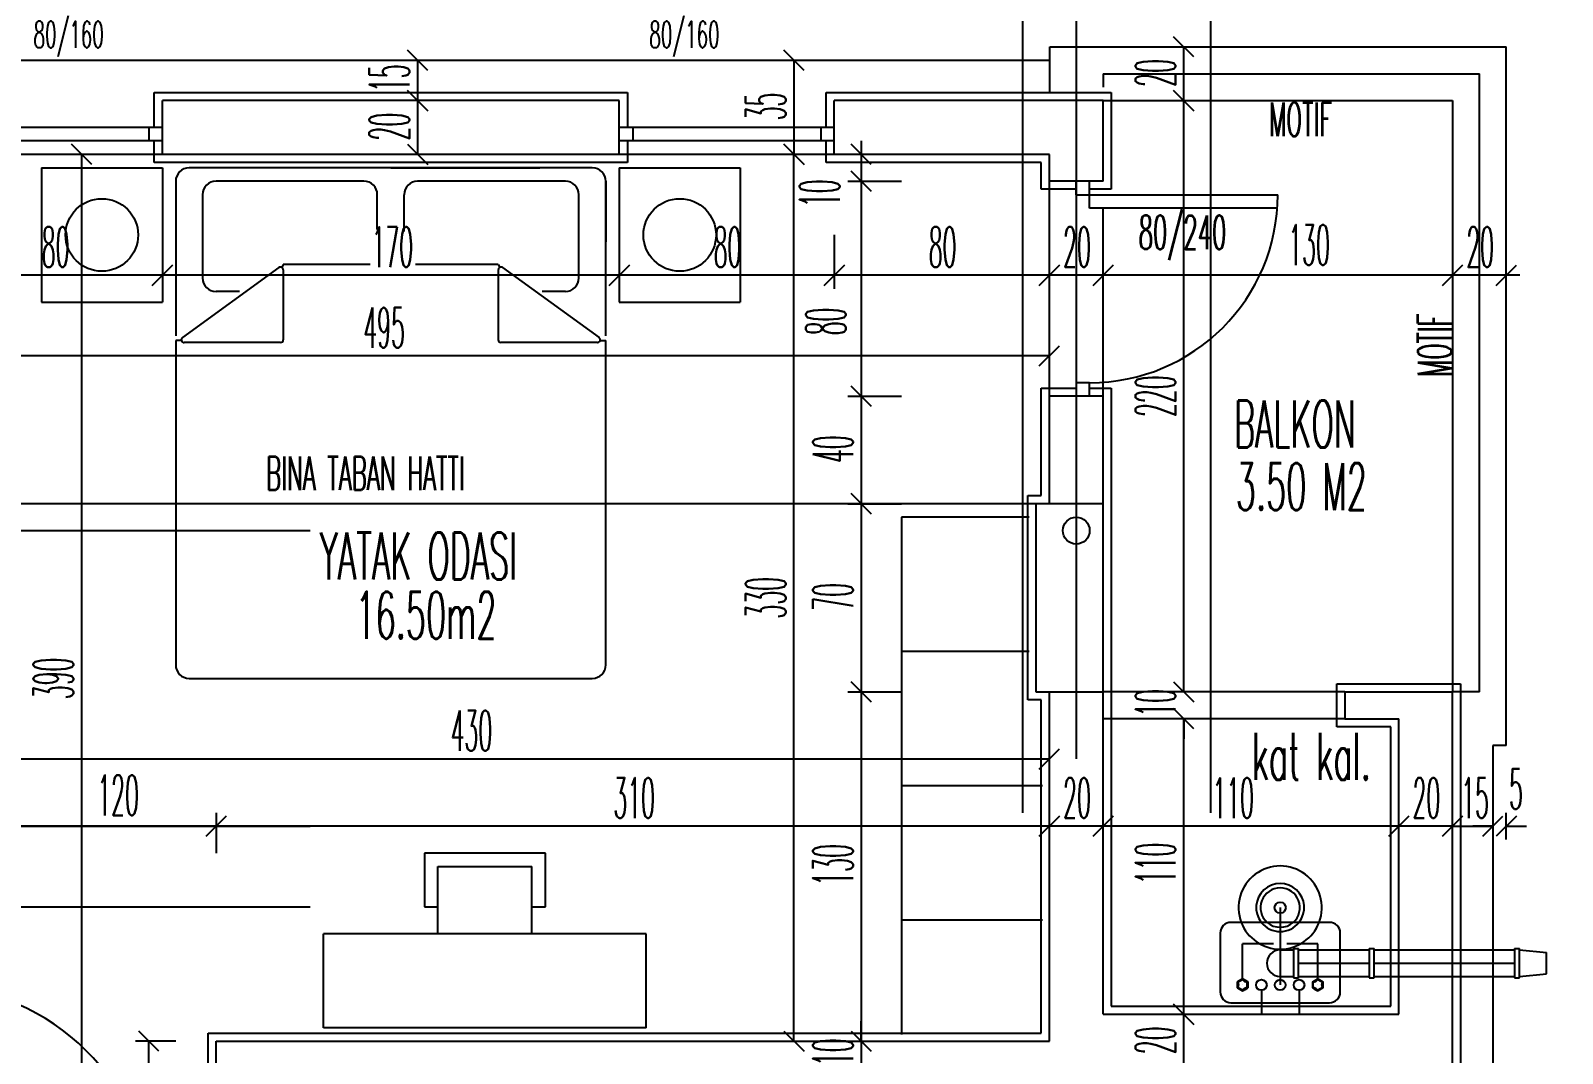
# Model space of a CAD drawing. Extents: x 78 to 306, y -397 to 18.
# Drawn here: x 275.9063 to 276.0203, y -396.4985 to -396.4224 of the extents above; entities that cross this region are included whole.
import ezdxf

# ---------------------------------------------------------------- set-up
doc = ezdxf.new("R2010")
doc.units = 0
doc.header["$LTSCALE"] = 0.5
doc.header["$MEASUREMENT"] = 0
doc.linetypes.add('DASHDOT2', pattern=[0.5, 0.25, -0.125, 0, -0.125])
doc.linetypes.add('DOT2', pattern=[0.125, 0, -0.125])
doc.layers.get('0').update_dxf_attribs({"linetype": 'CONTINUOUS'})
for name, color, linetype in [('AKS', 5, 'DASHDOT2'), ('ASHADE', 7, 'CONTINUOUS'), ('DUVAR', 6, 'CONTINUOUS'), ('IZDUSUM', 2, 'DOT2'), ('KAPI', 1, 'CONTINUOUS'), ('KOLON', 4, 'CONTINUOUS'), ('MERDIVEN', 3, 'CONTINUOUS'), ('OLCU', 31, 'CONTINUOUS'), ('SIVA', 7, 'CONTINUOUS'), ('TEFRIS', 11, 'CONTINUOUS')]:
    doc.layers.add(name, color=color, linetype=linetype)
doc.styles.add('ICMEKAN', font='romans.shx', dxfattribs={"width": 0.55, "height": 0.2})
doc.styles.add('OLCU', font='romans.shx', dxfattribs={"width": 0.6, "height": 0.125})
doc.styles.add('OLCUIC', font='ROMANS.SHX', dxfattribs={"width": 0.4, "height": 0.15})

msp = doc.modelspace()

# ---------------------------------------------------------------- linework, layer by layer
at = {"color": 0, "linetype": 'ByBlock'}
for p, q in [((275.935893941935, -396.4253098737721), (275.934393941935, -396.4238098737721)), ((275.963893941935, -396.4253098737721), (275.962393941935, -396.4238098737721)), ((275.992893941935, -396.4243098737721), (275.991393941935, -396.4228098737721)), ((275.934393941935, -396.4268098737721), (275.935893941935, -396.4283098737721)), ((275.935893941935, -396.4283098737721), (275.934393941935, -396.4268098737721)), ((275.991393941935, -396.4268098737721), (275.992893941935, -396.4283098737721)), ((275.992893941935, -396.4283098737721), (275.991393941935, -396.4268098737721)), ((275.910893941935, -396.4323098737721), (275.909393941935, -396.4308098737721)), ((275.934393941935, -396.4308098737721), (275.935893941935, -396.4323098737721)), ((275.963893941935, -396.4323098737721), (275.962393941935, -396.4308098737721)), ((275.962393941935, -396.4308098737721), (275.963893941935, -396.4323098737721)), ((275.968893941935, -396.4323098737721), (275.967393941935, -396.4308098737721)), ((275.968893941935, -396.4343098737721), (275.967393941935, -396.4328098737721)), ((275.967393941935, -396.4328098737721), (275.968893941935, -396.4343098737721)), ((275.915393941935, -396.4413098737721), (275.916893941935, -396.4398098737721)), ((275.916893941935, -396.4398098737721), (275.915393941935, -396.4413098737721)), ((275.949393941935, -396.4413098737721), (275.950893941935, -396.4398098737721)), ((275.950893941935, -396.4398098737721), (275.949393941935, -396.4413098737721)), ((275.965393941935, -396.4413098737721), (275.966893941935, -396.4398098737721)), ((275.966893941935, -396.4398098737721), (275.965393941935, -396.4413098737721)), ((275.981393941935, -396.4413098737721), (275.982893941935, -396.4398098737721)), ((275.982893941935, -396.4398098737721), (275.981393941935, -396.4413098737721)), ((275.985393941935, -396.4413098737721), (275.986893941935, -396.4398098737721)), ((275.986893941935, -396.4398098737721), (275.985393941935, -396.4413098737721)), ((276.011393941935, -396.4413098737721), (276.012893941935, -396.4398098737721)), ((276.012893941935, -396.4398098737721), (276.011393941935, -396.4413098737721)), ((276.015393941935, -396.4413098737721), (276.016893941935, -396.4398098737721)), ((275.981393941935, -396.4473098737721), (275.982893941935, -396.4458098737721)), ((275.968893941935, -396.4503098737721), (275.967393941935, -396.4488098737721)), ((275.967393941935, -396.4488098737721), (275.968893941935, -396.4503098737721)), ((275.968893941935, -396.4583098737721), (275.967393941935, -396.4568098737721)), ((275.967393941935, -396.4568098737721), (275.968893941935, -396.4583098737721)), ((275.968893941935, -396.4723098737721), (275.967393941935, -396.4708098737721)), ((275.967393941935, -396.4708098737721), (275.968893941935, -396.4723098737721)), ((275.991393941935, -396.4708098737721), (275.992893941935, -396.4723098737721)), ((275.991393941935, -396.4708098737721), (275.992893941935, -396.4723098737721)), ((275.992893941935, -396.4743098737721), (275.991393941935, -396.4728098737721)), ((275.992893941935, -396.4743098737721), (275.991393941935, -396.4728098737721)), ((275.981393941935, -396.4773098737721), (275.982893941935, -396.4758098737721)), ((275.919393941935, -396.4823098737721), (275.920893941935, -396.4808098737721)), ((275.920893941935, -396.4808098737721), (275.919393941935, -396.4823098737721)), ((275.981393941935, -396.4823098737721), (275.982893941935, -396.4808098737721)), ((275.982893941935, -396.4808098737721), (275.981393941935, -396.4823098737721)), ((275.985393941935, -396.4823098737721), (275.986893941935, -396.4808098737721)), ((275.986893941935, -396.4808098737721), (275.985393941935, -396.4823098737721)), ((276.008893941935, -396.4808098737721), (276.007393941935, -396.4823098737721)), ((276.007393941935, -396.4823098737721), (276.008893941935, -396.4808098737721)), ((276.012893941935, -396.4808098737721), (276.011393941935, -396.4823098737721)), ((276.011393941934, -396.4823098737721), (276.012893941934, -396.4808098737721)), ((276.014393941935, -396.4823098737721), (276.015893941935, -396.4808098737721)), ((276.014393941935, -396.4823098737721), (276.015893941935, -396.4808098737721)), ((276.016893941935, -396.4808098737721), (276.015393941935, -396.4823098737721)), ((275.991393941935, -396.4948098737721), (275.992893941935, -396.4963098737721)), ((275.992893941935, -396.4963098737721), (275.991393941935, -396.4948098737721)), ((275.915893941935, -396.4983098737721), (275.914393941935, -396.4968098737721)), ((275.962393941935, -396.4968098737721), (275.963893941935, -396.4983098737721)), ((275.967393941935, -396.4968098737721), (275.968893941935, -396.4983098737721)), ((275.967393941935, -396.4968098737721), (275.968893941935, -396.4983098737721))]:
    msp.add_line(p, q, dxfattribs=at)
at = {"layer": 'AKS'}
for p, q in [((275.9841439419353, -396.3515598737721), (275.9841439419353, -396.8395598737721)), ((275.9801439419353, -396.3555598737721), (275.9801439419353, -396.8355598737721)), ((275.9941439419353, -396.3555598737721), (275.9941439419353, -396.8355598737721)), ((275.8021439419353, -396.4595598737721), (276.0981439419346, -396.4595598737721)), ((275.8021439419353, -396.4815598737721), (276.0981439419346, -396.4815598737721)), ((275.8021439419353, -396.4875598737721), (276.0941439419353, -396.4875598737721))]:
    msp.add_line(p, q, dxfattribs=at)
at = {"layer": 'ASHADE'}
msp.add_circle((275.9841439419353, -396.4595598737721), 0.0009999999999999432, dxfattribs=at)
at = {"layer": 'DUVAR'}
for p, q in [((275.9501439419319, -396.4275598737758), (275.9161439419315, -396.4275598737758)), ((275.9161439419315, -396.4315598737743), (275.9161439419315, -396.4275598737758)), ((275.9501439419319, -396.4315598737743), (275.9501439419319, -396.4275598737758)), ((275.9861439419317, -396.4275598737747), (275.9661439419319, -396.4275598737758)), ((275.9661439419319, -396.4315598737743), (275.9661439419319, -396.4275598737758)), ((275.986143941935, -396.4335598737721), (275.986143941935, -396.4275598737721)), ((275.9501439419319, -396.4315598737737), (275.9161439419315, -396.4315598737755)), ((275.9821439419321, -396.4315598737732), (275.9661439419319, -396.4315598737728)), ((275.982143941933, -396.4335598737763), (275.9821439419326, -396.4315598737732)), ((275.9861439419329, -396.4335598737763), (275.982143941933, -396.4335598737763)), ((275.9821439419335, -396.4575598737721), (275.9821439419331, -396.4495598737758)), ((275.9861439419328, -396.4495598737761), (275.9821439419329, -396.4495598737761)), ((275.986143941934, -396.4575598737721), (275.9861439419338, -396.4495598737758)), ((275.9821439419353, -396.4975598737765), (275.9821439419341, -396.4715598737721)), ((275.9861439419349, -396.4955598737765), (275.9861439419343, -396.4715598737721)), ((276.0041439419344, -396.4715598737764), (276.012143941934, -396.4715598737767)), ((276.012143941934, -396.5095598737756), (276.012143941934, -396.4715598737767)), ((276.0041439419344, -396.4735598737761), (276.0081439419312, -396.4735598737767)), ((276.0081439419319, -396.4955598737768), (276.0081439419312, -396.4735598737767)), ((275.9861439419349, -396.4955598737765), (276.0081439419319, -396.4955598737768)), ((275.9201439419351, -396.5095598737761), (275.9201439419351, -396.4975598737761)), ((275.9201439419351, -396.4975598737761), (275.9821439419353, -396.4975598737765))]:
    msp.add_line(p, q, dxfattribs=at)
at = {"layer": 'DUVAR', "linetype": 'ByBlock'}
msp.add_line((276.0041439419344, -396.4715598737764), (276.0041439419344, -396.4735598737761), dxfattribs=at)
at = {"layer": 'IZDUSUM', "ltscale": 0.6}
for p, q in [((275.9811439419353, -396.4575598737758), (275.8841439419353, -396.4575598737758)), ((276.0041439419344, -396.4715598737764), (275.986143941934, -396.4715598737772)), ((276.0041439419344, -396.4735598737764), (275.986143941934, -396.4735598737773))]:
    msp.add_line(p, q, dxfattribs=at)
at = {"layer": 'KAPI', "ltscale": 1.4}
msp.add_line((275.879143941935, -396.4245598737721), (275.9821737502874, -396.4245598737721), dxfattribs=at)
at = {"layer": 'KAPI'}
for p, q in [((275.9861737502874, -396.4275598737721), (276.0121439419349, -396.4275598737721)), ((276.0121439419349, -396.4275598737721), (276.0121439419345, -396.471559873776)), ((275.9161439419344, -396.4295598737762), (275.9001439419341, -396.4295598737762)), ((275.9161439419344, -396.4305598737762), (275.9001439419341, -396.4305598737762)), ((275.9151439419343, -396.4295598737762), (275.9151439419343, -396.4305598737762)), ((275.9661439419345, -396.4295598737762), (275.9501439419345, -396.4295598737762)), ((275.9661439419345, -396.4305598737762), (275.9501439419345, -396.4305598737762)), ((275.9511439419346, -396.4295598737762), (275.9511439419346, -396.4305598737762)), ((275.9651439419345, -396.4295598737762), (275.9651439419345, -396.4305598737762)), ((275.9161439419344, -396.4315598737761), (275.9001439419341, -396.4315598737761)), ((275.9661439419345, -396.4315598737761), (275.9501439419345, -396.4315598737761)), ((275.982143941932, -396.4495598737761), (275.982143941932, -396.4335598737766)), ((275.9841439419324, -396.4345598737761), (275.9841439419324, -396.4335598737763)), ((275.9851439419324, -396.4355598737761), (275.9851439419324, -396.4335598737763)), ((275.9851439419324, -396.4345598737761), (275.9851439419324, -396.4335598737763)), ((275.9841439419324, -396.4345598737761), (275.9851439419324, -396.4345598737761)), ((275.9851439419324, -396.4345598737761), (275.9991439419324, -396.4345598737761)), ((275.9991439419324, -396.4355598737761), (275.9851439419324, -396.4355598737761)), ((275.986143941932, -396.4495598737761), (275.986143941932, -396.4355598737761)), ((275.9851439419324, -396.4485598737763), (275.9841439419324, -396.4485598737763)), ((275.9841439419324, -396.4485598737763), (275.9841439419324, -396.4495598737761)), ((275.9851439419324, -396.4495598737761), (275.9851439419324, -396.4485598737763)), ((276.0151439419338, -396.4755598737721), (276.0151439419338, -396.6055598737721))]:
    msp.add_line(p, q, dxfattribs=at)
for centre, radius, start, end in [((275.9851439419324, -396.4345598737761), 0.01400000000000034, 270, 0), ((275.8991439419352, -396.5095598737762), 0.01600000000064028, 8.142219984554008e-10, 90)]:
    msp.add_arc(centre, radius, start, end, dxfattribs=at)
at = {"layer": 'KOLON'}
for p, q in [((275.9861439419353, -396.4575598737721), (275.9811439419353, -396.4575598737721)), ((275.9811439419353, -396.4575598737721), (275.9811439419353, -396.4715598737721)), ((275.9861439419353, -396.4715598737721), (275.9861439419353, -396.4575598737721)), ((275.9811439419353, -396.4715598737721), (275.9861439419353, -396.4715598737721))]:
    msp.add_line(p, q, dxfattribs=at)
at = {"layer": 'MERDIVEN'}
for p, q in [((275.9821737502874, -396.4235598737721), (276.0161439419324, -396.4235598737721)), ((275.9821737502874, -396.4269598737749), (275.9821737502874, -396.4235598737721)), ((275.9861439419317, -396.4255598737721), (276.0141439419313, -396.4255598737721)), ((275.986143941935, -396.4255598737721), (275.986143941935, -396.4265598737721))]:
    msp.add_line(p, q, dxfattribs=at)
at = {"layer": 'MERDIVEN', "linetype": 'ByBlock'}
for p, q in [((276.0161439419313, -396.4755598737721), (276.0161439419324, -396.4235598737721)), ((276.014143941932, -396.4715598737767), (276.0141439419313, -396.4255598737721)), ((276.014143941935, -396.4715598737721), (276.012143941935, -396.4715598737721)), ((276.016143941935, -396.4755598737721), (276.015143941935, -396.4755598737721))]:
    msp.add_line(p, q, dxfattribs=at)
at = {"layer": 'OLCU', "ltscale": 1.4}
for p, q in [((275.992143941935, -396.4275598737721), (275.992143941935, -396.4235598737721)), ((275.935143941935, -396.4275598737721), (275.935143941935, -396.4245598737721)), ((275.963143941935, -396.4245598737721), (275.963143941935, -396.4315598737721)), ((275.935143941935, -396.4315598737721), (275.935143941935, -396.4275598737721)), ((275.992143941935, -396.4715598737721), (275.992143941935, -396.4275598737721)), ((275.968143941935, -396.4305598737721), (275.968143941935, -396.5005598737721)), ((275.910143941935, -396.5095598737721), (275.910143941935, -396.4315598737721)), ((275.963143941935, -396.4975598737721), (275.963143941935, -396.4315598737721)), ((275.968143941935, -396.4315598737721), (275.968143941935, -396.4335598737721)), ((275.967143941935, -396.4335598737721), (275.971143941935, -396.4335598737721)), ((275.968143941935, -396.4335598737721), (275.968143941935, -396.4495598737721)), ((275.916143941935, -396.4375598737721), (275.916143941935, -396.4415598737721)), ((275.950143941935, -396.4375598737721), (275.950143941935, -396.4415598737721)), ((275.966143941935, -396.4375598737721), (275.966143941935, -396.4415598737721)), ((276.017143941935, -396.4405598737721), (275.878143941935, -396.4405598737721)), ((275.916143941935, -396.4405598737721), (275.900143941935, -396.4405598737721)), ((275.950143941935, -396.4405598737721), (275.916143941935, -396.4405598737721)), ((275.966143941935, -396.4405598737721), (275.950143941935, -396.4405598737721)), ((275.982143941935, -396.4405598737721), (275.966143941935, -396.4405598737721)), ((275.986143941935, -396.4405598737721), (275.982143941935, -396.4405598737721)), ((276.012143941935, -396.4405598737721), (275.986143941935, -396.4405598737721)), ((276.016143941935, -396.4405598737721), (276.012143941935, -396.4405598737721)), ((275.982143941935, -396.4465598737721), (275.883143941935, -396.4465598737721)), ((275.967143941935, -396.4495598737721), (275.971143941935, -396.4495598737721)), ((275.968143941935, -396.4495598737721), (275.968143941935, -396.4575598737721)), ((275.967143941935, -396.4575598737721), (275.971143941935, -396.4575598737721)), ((275.968143941935, -396.4575598737721), (275.968143941935, -396.4715598737721)), ((275.992143941935, -396.4715598737721), (275.992143941935, -396.4700598737721)), ((275.967143941935, -396.4715598737721), (275.971143941935, -396.4715598737721)), ((275.968143941935, -396.4715598737721), (275.968143941935, -396.4975598737721)), ((275.992143941935, -396.4735598737721), (275.992143941935, -396.4750598737721)), ((275.992143941935, -396.4955598737721), (275.992143941935, -396.4735598737721)), ((275.896143941935, -396.4765598737721), (275.982143941935, -396.4765598737721)), ((275.920143941935, -396.4805598737721), (275.920143941935, -396.4835598737721)), ((276.016143941935, -396.4825598737721), (276.016143941935, -396.4805598737721)), ((275.920143941935, -396.4815598737721), (275.896143941935, -396.4815598737721)), ((275.982143941935, -396.4815598737721), (275.920143941935, -396.4815598737721)), ((275.986143941935, -396.4815598737721), (275.982143941935, -396.4815598737721)), ((276.008143941935, -396.4815598737721), (275.986143941935, -396.4815598737721)), ((276.012143941934, -396.4815598737721), (276.008143941935, -396.4815598737721)), ((276.012143941935, -396.4815598737721), (276.015143941935, -396.4815598737721)), ((276.015143941935, -396.4815598737721), (276.013643941935, -396.4815598737721)), ((276.016143941935, -396.4815598737721), (276.017643941935, -396.4815598737721)), ((275.992143941935, -396.4995598737721), (275.992143941935, -396.4955598737721)), ((275.968143941935, -396.4975598737721), (275.968143941935, -396.4960598737721)), ((275.917143941935, -396.4975598737721), (275.914143941935, -396.4975598737721)), ((275.915143941935, -396.5095598737721), (275.915143941935, -396.4975598737721))]:
    msp.add_line(p, q, dxfattribs=at)
at = {"layer": 'SIVA', "ltscale": 1.4}
for p, q in [((275.9155439419314, -396.4295598737762), (275.9155439419314, -396.4269598737758)), ((275.9155439419314, -396.4269598737758), (275.9507439419319, -396.4269598737758)), ((275.9507439419319, -396.4269598737758), (275.9507439419319, -396.4295598737762)), ((275.9655439419319, -396.4295598737762), (275.9655439419319, -396.4269598737758)), ((275.9655439419319, -396.4269598737758), (275.986743941935, -396.4269598737747)), ((275.986743941935, -396.4269598737747), (275.986743941935, -396.4341598737763)), ((275.9155439419314, -396.4321598737755), (275.9155439419314, -396.4305598737762)), ((275.9507439419319, -396.4305598737762), (275.9507439419319, -396.4321598737737)), ((275.9655439419319, -396.4321598737743), (275.9655439419319, -396.4305598737762)), ((275.9507439419319, -396.4321598737737), (275.9155439419314, -396.4321598737755)), ((275.9815439419327, -396.4321598737732), (275.9655439419319, -396.4321598737743)), ((275.9815439419331, -396.4341598737763), (275.9815439419327, -396.4321598737732)), ((275.9841439419324, -396.4341598737763), (275.9815439419331, -396.4341598737763)), ((275.986743941935, -396.4341598737763), (275.9851439419324, -396.4341598737763)), ((275.9815439419334, -396.4569598737721), (275.9815439419331, -396.4489598737761)), ((275.9815439419331, -396.4489598737761), (275.9841439419324, -396.4489598737761)), ((275.9851439419324, -396.4489598737761), (275.9867439419338, -396.4489598737761)), ((275.9867439419338, -396.4489598737761), (275.986743941934, -396.4575598737721)), ((275.9805439419353, -396.4721598737721), (275.9805439419353, -396.4569598737721)), ((275.9805439419353, -396.4569598737721), (275.9815439419334, -396.4569598737721)), ((275.986743941934, -396.4575598737721), (275.9867439419353, -396.471559873772)), ((275.9867439419353, -396.471559873772), (275.9867439419349, -396.4949598737766)), ((276.0035439419344, -396.474159873776), (276.0035439419344, -396.4709598737763)), ((276.0035439419344, -396.4709598737763), (276.0127439419339, -396.4709598737767)), ((276.0127439419339, -396.4709598737767), (276.012743941934, -396.5101598737756)), ((275.9815439419341, -396.4721598737721), (275.9805439419353, -396.4721598737721)), ((275.9815439419353, -396.4969598737765), (275.9815439419341, -396.4721598737721)), ((276.0075439419313, -396.4741598737766), (276.0035439419344, -396.474159873776)), ((276.0075439419319, -396.4949598737768), (276.0075439419313, -396.4741598737766)), ((275.9867439419349, -396.4949598737766), (276.0075439419319, -396.4949598737768)), ((275.9195439419352, -396.5089598737761), (275.9195439419352, -396.4969598737761)), ((275.9195439419352, -396.4969598737761), (275.9815439419353, -396.4969598737765))]:
    msp.add_line(p, q, dxfattribs=at)
at = {"layer": 'TEFRIS'}
for p, q in [((275.9071439419224, -396.4325598737755), (275.916143941922, -396.4325598737755)), ((275.9071439419224, -396.4325598737755), (275.9071439419224, -396.4425598737755)), ((275.916143941922, -396.4325598737755), (275.916143941922, -396.4425598737755)), ((275.948139076827, -396.4325598737755), (275.9181390768275, -396.4325598737755)), ((275.9331390768271, -396.4325598737755), (275.9442221551768, -396.4325598737755)), ((275.9501439419218, -396.4325598737755), (275.959143941922, -396.4325598737755)), ((275.9501439419218, -396.4325598737755), (275.9501439419218, -396.4425598737755)), ((275.959143941922, -396.4325598737755), (275.959143941922, -396.4425598737755)), ((275.9171390768274, -396.4335598737755), (275.9171390768274, -396.4450598737754)), ((275.931139076827, -396.4335598737755), (275.9201390768272, -396.4335598737755)), ((275.9461390768272, -396.4335598737755), (275.9351390768272, -396.4335598737755)), ((275.9491390768271, -396.4335598737755), (275.9491390768271, -396.4380598737756)), ((275.9491390768271, -396.4450598737754), (275.9491390768271, -396.4335598737755)), ((275.9191390768275, -396.4345598737756), (275.9191390768275, -396.4407598737755)), ((275.932139076827, -396.4371450391284), (275.932139076827, -396.4345598737756)), ((275.9341390768271, -396.4373115513151), (275.9341390768271, -396.4345598737756)), ((275.9471390768269, -396.4407598737755), (275.9471390768269, -396.4345598737756)), ((275.9251390768272, -396.4397598737755), (275.9250299649377, -396.4399737507483)), ((275.931601118131, -396.4397598737755), (275.9251390768272, -396.4397598737755)), ((275.9411390768272, -396.4397598737755), (275.9349753381732, -396.4397598737755)), ((275.9411390768272, -396.4397598737755), (275.9412481887168, -396.4399737507483)), ((275.924821683313, -396.4399899840733), (275.9176382797083, -396.4451979516869)), ((275.9251390768272, -396.4401519061622), (275.9251390768272, -396.4453598737754)), ((275.9411390768272, -396.4401519061622), (275.9411390768272, -396.4453598737754)), ((275.9414564703414, -396.4399899840733), (275.9486398739462, -396.4451979516869)), ((275.9218804561378, -396.4417598737756), (275.9201390768272, -396.4417598737756)), ((275.9461390768272, -396.4417598737756), (275.9443976975166, -396.4417598737756)), ((275.9071439419224, -396.4425598737755), (275.916143941922, -396.4425598737755)), ((275.9501439419218, -396.4425598737755), (275.959143941922, -396.4425598737755)), ((275.9171390768274, -396.4454215810777), (275.9171390768274, -396.4695598737756)), ((275.9175654307226, -396.4454215810777), (275.9171390768274, -396.4454215810777)), ((275.9487127229319, -396.4454215810777), (275.9491390768271, -396.4454215810777)), ((275.9491390768271, -396.4695598737756), (275.9491390768271, -396.4454215810777)), ((275.9249390768273, -396.4455598737756), (275.9177556732226, -396.4455598737756)), ((275.9485224804318, -396.4455598737756), (275.9413390768271, -396.4455598737756)), ((275.9806439419353, -396.4585598737771), (275.9711439419378, -396.4585598737771)), ((275.9711439419378, -396.4585598737771), (275.971143941937, -396.4970598737773)), ((275.9806439419353, -396.4685598737772), (275.9711439419373, -396.4685598737772)), ((275.9181390768275, -396.4705598737756), (275.948139076827, -396.4705598737756)), ((275.9816439419353, -396.4785598737772), (275.9711439419373, -396.4785598737772)), ((275.9446439419373, -396.4835598737751), (275.9356439419373, -396.4835598737751)), ((275.9356439419373, -396.4835598737751), (275.9356439419373, -396.4875598737751)), ((275.9446439419373, -396.4875598737751), (275.9446439419373, -396.4835598737751)), ((275.9366439419373, -396.4845598737751), (275.9436439419372, -396.4845598737751)), ((275.9366439419373, -396.4895598737752), (275.9366439419373, -396.4845598737751)), ((275.9436439419372, -396.4895598737752), (275.9436439419372, -396.4845598737751)), ((275.9356439419373, -396.4875598737751), (275.9366439419373, -396.4875598737751)), ((275.9436439419372, -396.4875598737751), (275.9446439419373, -396.4875598737751)), ((275.9816439419353, -396.4885598737771), (275.9711439419373, -396.4885598737771)), ((275.9521439419369, -396.4895598737755), (275.9281439419377, -396.4895598737752)), ((275.9281439419377, -396.496559873775), (275.9281439419377, -396.4895598737752)), ((275.9521439419378, -396.4965598737757), (275.9521439419369, -396.4895598737755)), ((275.9521439419378, -396.4965598737757), (275.9281439419377, -396.496559873775))]:
    msp.add_line(p, q, dxfattribs=at)
at = {"layer": 'TEFRIS', "ltscale": 1.4}
for p, q in [((275.9993221294024, -396.4876194981592), (275.9993221294024, -396.4933762088142)), ((276.0029881764016, -396.4887168229055), (275.9956560824033, -396.4887168229055)), ((275.994856136407, -396.4895168229056), (275.994856136407, -396.4938966738229)), ((276.0037881764016, -396.4938966738229), (276.0037881764016, -396.4895168229056)), ((275.9965221159015, -396.4929327960127), (275.9965221159015, -396.4903152636628)), ((275.9988221294024, -396.4903152636628), (275.9965221159015, -396.4903152636628)), ((275.9993221294024, -396.4907655662721), (276.0003173090484, -396.4907655662721)), ((276.0021221429033, -396.4903152636628), (275.9998221294024, -396.4903152636628)), ((276.0003173090484, -396.4906655662722), (276.0003173090485, -396.4928492838616)), ((276.0003173090484, -396.4906655662722), (276.0006904846216, -396.4906655662721)), ((276.0006904846216, -396.4928492838616), (276.0006904846216, -396.4906655662721)), ((276.0006904846216, -396.4907655662721), (276.0059420235127, -396.4907655662721)), ((276.0021221429033, -396.4929327960127), (276.0021221429033, -396.4903152636628)), ((276.0059420235127, -396.4906655662722), (276.0059420235127, -396.4928492838616)), ((276.0059420235127, -396.4906655662722), (276.0063151990858, -396.4906655662721)), ((276.0063151990858, -396.4928492838616), (276.0063151990858, -396.4906655662721)), ((276.0063151990858, -396.4907655662721), (276.0167624202844, -396.4907655662721)), ((276.0167624202844, -396.4906655662721), (276.0167624202844, -396.4928492838616)), ((276.0167624202844, -396.4906655662721), (276.0171355958576, -396.4906655662721)), ((276.0171355958576, -396.4928492838616), (276.0171355958576, -396.4906655662721)), ((276.0171355958576, -396.4907655662721), (276.0191355958576, -396.4909655662721)), ((276.0191355958576, -396.4925492838615), (276.0191355958576, -396.4909655662721)), ((276.0006904846216, -396.4917574250669), (276.0059420235127, -396.4917574250669)), ((276.0063151990858, -396.4917574250669), (276.0167624202844, -396.4917574250669)), ((275.9965221024005, -396.4929328038075), (275.9961381024005, -396.4931545063108)), ((275.9961381024005, -396.4931545063108), (275.9961381024005, -396.4935979113176)), ((275.9965221294024, -396.4929328038075), (275.9961381294024, -396.4931545063108)), ((275.9961381294024, -396.4931545063108), (275.9961381294024, -396.4935979113176)), ((275.9965221024005, -396.4929771443082, 0.0006720000000000197), (275.9961765024005, -396.4931766765612, 0.000672000000000014)), ((275.9961765024005, -396.4931766765612, 0.0006720000000000026), (275.9962149024005, -396.4933762088142, 0.0006720000000000026)), ((275.9965221294024, -396.4929771443082, 0.0006720000000000197), (275.9961765294024, -396.4931766765612, 0.000672000000000014)), ((275.9961765294024, -396.4931766765612, 0.0006720000000000026), (275.9962149294024, -396.4933762088142, 0.0006720000000000026)), ((275.9969061024005, -396.4931545063108), (275.9965221024005, -396.4929328038075)), ((275.9966757024005, -396.4931101658102, 0.0006720000000000026), (275.9965221024005, -396.4929771443082, 0.0006720000000000026)), ((275.9969061294024, -396.4931545063108), (275.9965221294024, -396.4929328038075)), ((275.9966757294024, -396.4931101658102, 0.0006720000000000026), (275.9965221294024, -396.4929771443082, 0.0006720000000000026)), ((275.9968677024006, -396.4931766765612, 0.0006720000000000026), (275.9966757024005, -396.4931101658102, 0.0006720000000000026)), ((275.9968677294024, -396.4931766765612, 0.0006720000000000026), (275.9966757294024, -396.4931101658102, 0.0006720000000000026)), ((275.9969061024005, -396.4935979113176), (275.9969061024005, -396.4931545063108)), ((275.9969061294024, -396.4935979113176), (275.9969061294024, -396.4931545063108)), ((275.9993221195453, -396.4927492838615), (276.0003173090485, -396.4927492838615)), ((276.0003173090485, -396.4928492838616), (276.0006904846216, -396.4928492838616)), ((276.0006904846216, -396.4927492838615), (276.0059420235127, -396.4927492838615)), ((276.0017381294024, -396.4931545063108), (276.0021221294024, -396.4929328038075)), ((276.0017381294024, -396.4935979113176), (276.0017381294024, -396.4931545063108)), ((276.0017381564043, -396.4931545063108), (276.0021221564043, -396.4929328038075)), ((276.0017381564043, -396.4935979113176), (276.0017381564043, -396.4931545063108)), ((276.0017765294024, -396.4931766765612, 0.0006720000000000026), (276.0019685294025, -396.4931101658102, 0.0006720000000000026)), ((276.0017765564043, -396.4931766765612, 0.0006720000000000026), (276.0019685564043, -396.4931101658102, 0.0006720000000000026)), ((276.0019685294025, -396.4931101658102, 0.0006720000000000026), (276.0021221294024, -396.4929771443082, 0.0006720000000000026)), ((276.0019685564043, -396.4931101658102, 0.0006720000000000026), (276.0021221564043, -396.4929771443082, 0.0006720000000000026)), ((276.0021221294024, -396.4929328038075), (276.0025061294024, -396.4931545063108)), ((276.0021221294024, -396.4929771443082, 0.0006720000000000197), (276.0024677294024, -396.4931766765612, 0.000672000000000014)), ((276.0021221564043, -396.4929328038075), (276.0025061564043, -396.4931545063108)), ((276.0021221564043, -396.4929771443082, 0.0006720000000000197), (276.0024677564043, -396.4931766765612, 0.000672000000000014)), ((276.0024677294024, -396.4931766765612, 0.0006720000000000026), (276.0024293294024, -396.4933762088142, 0.0006720000000000026)), ((276.0024677564043, -396.4931766765612, 0.0006720000000000026), (276.0024293564043, -396.4933762088142, 0.0006720000000000026)), ((276.0025061294024, -396.4931545063108), (276.0025061294024, -396.4935979113176)), ((276.0025061564043, -396.4931545063108), (276.0025061564043, -396.4935979113176)), ((276.0059420235127, -396.4928492838616), (276.0063151990858, -396.4928492838616)), ((276.0063151990858, -396.4927492838615), (276.0167624202844, -396.4927492838615)), ((276.0167624202844, -396.4928492838616), (276.0171355958576, -396.4928492838616)), ((276.0171355958576, -396.4927492838615), (276.0191355958576, -396.4925492838615)), ((275.9961381024005, -396.4935979113176), (275.9965221024005, -396.493819613821)), ((275.9961381294024, -396.4935979113176), (275.9965221294024, -396.493819613821)), ((275.9962149024005, -396.4933762088142, 0.0006720000000000026), (275.9961765024005, -396.4935757410672, 0.0006720000000000026)), ((275.9961765024005, -396.4935757410672, 0.000672000000000014), (275.9965221024005, -396.4937752733202, 0.0006720000000000197)), ((275.9962149294024, -396.4933762088142, 0.0006720000000000026), (275.9961765294024, -396.4935757410672, 0.0006720000000000026)), ((275.9961765294024, -396.4935757410672, 0.000672000000000014), (275.9965221294024, -396.4937752733202, 0.0006720000000000197)), ((275.9965221024005, -396.493819613821), (275.9969061024005, -396.4935979113176)), ((275.9965221024005, -396.4937752733202, 0.0006720000000000026), (275.9966757024005, -396.4936422518182, 0.0006720000000000026)), ((275.9965221294024, -396.493819613821), (275.9969061294024, -396.4935979113176)), ((275.9965221294024, -396.4937752733202, 0.0006720000000000026), (275.9966757294024, -396.4936422518182, 0.0006720000000000026)), ((275.9966757024005, -396.4936422518182, 0.0006720000000000026), (275.9968677024006, -396.4935757410672, 0.0006720000000000026)), ((275.9966757294024, -396.4936422518182, 0.0006720000000000026), (275.9968677294024, -396.4935757410672, 0.0006720000000000026)), ((275.9979221834062, -396.4937732511803), (275.9979221834062, -396.4954968209212)), ((276.0007221294024, -396.4937732511803), (276.0007221294024, -396.4954968209212)), ((276.0021221294024, -396.493819613821), (276.0017381294024, -396.4935979113176)), ((276.0021221564043, -396.493819613821), (276.0017381564043, -396.4935979113176)), ((276.0019685294025, -396.4936422518182, 0.0006720000000000026), (276.0017765294024, -396.4935757410672, 0.0006720000000000026)), ((276.0019685564043, -396.4936422518182, 0.0006720000000000026), (276.0017765564043, -396.4935757410672, 0.0006720000000000026)), ((276.0021221294024, -396.4937752733202, 0.0006720000000000026), (276.0019685294025, -396.4936422518182, 0.0006720000000000026)), ((276.0021221564043, -396.4937752733202, 0.0006720000000000026), (276.0019685564043, -396.4936422518182, 0.0006720000000000026)), ((276.0024677294024, -396.4935757410672, 0.000672000000000014), (276.0021221294024, -396.4937752733202, 0.0006720000000000197)), ((276.0025061294024, -396.4935979113176), (276.0021221294024, -396.493819613821)), ((276.0024677564043, -396.4935757410672, 0.000672000000000014), (276.0021221564043, -396.4937752733202, 0.0006720000000000197)), ((276.0025061564043, -396.4935979113176), (276.0021221564043, -396.493819613821)), ((276.0024293294024, -396.4933762088142, 0.0006720000000000026), (276.0024677294024, -396.4935757410672, 0.0006720000000000026)), ((276.0024293564043, -396.4933762088142, 0.0006720000000000026), (276.0024677564043, -396.4935757410672, 0.0006720000000000026)), ((275.995656136407, -396.4946966738229), (276.0029881764016, -396.4946966738229))]:
    msp.add_line(p, q, dxfattribs=at)
at = {"layer": 'TEFRIS'}
for centre in [(275.9116439419225, -396.4375598737755), (275.9546439419219, -396.4375598737755)]:
    msp.add_circle(centre, 0.0027, dxfattribs=at)
at = {"layer": 'TEFRIS', "ltscale": 1.4}
for centre, radius in [((275.9993221294024, -396.4876194981592), 0.0004132706100650015), ((275.9979221294024, -396.4933762088142), 0.0003970423660735832), ((275.9993221294024, -396.4933762088142), 0.0003970423660735832), ((276.0007221294024, -396.4933762088142), 0.0003970423660735832)]:
    msp.add_circle(centre, radius, dxfattribs=at)
at = {"layer": 'TEFRIS'}
for centre, radius, start, end in [((275.9181390768275, -396.4335598737755), 0.001, 90, 180), ((275.948139076827, -396.4335598737755), 0.001, 0, 90), ((275.9201390768272, -396.4345598737756), 0.001, 90, 180), ((275.931139076827, -396.4345598737756), 0.001, 0, 90), ((275.9351390768272, -396.4345598737756), 0.001, 90, 180), ((275.9461390768272, -396.4345598737756), 0.001, 0, 90), ((275.9201390768272, -396.4407598737755), 0.001, 180, 270), ((275.9249390768273, -396.4401519061622), 0.0002, 0, 125.9421118715241), ((275.9413390768271, -396.4401519061622), 0.0002, 54.05788812847594, 180), ((275.9461390768272, -396.4407598737755), 0.001, 270, 0), ((275.9177556732226, -396.4453598737754), 0.0002, 125.9421118715241, 270), ((275.9249390768273, -396.4453598737754), 0.0002, 270, 0), ((275.9413390768271, -396.4453598737754), 0.0002, 180, 270), ((275.9485224804318, -396.4453598737754), 0.0002, 270, 54.05788812847594), ((275.9181390768275, -396.4695598737756), 0.001, 180, 270), ((275.948139076827, -396.4695598737756), 0.001, 270, 0)]:
    msp.add_arc(centre, radius, start, end, dxfattribs=at)
at = {"layer": 'TEFRIS', "ltscale": 1.4}
for centre, radius, start, end in [((275.9993221294024, -396.4876194981592), 0.003097182708339177, 339.2495909414504, 200.7504090585496), ((275.9993221294024, -396.4876194981592), 0.001786545504696572, 322.1050269820603, 217.8949730179397), ((275.9993221294024, -396.4876194981592), 0.001466243947734451, 311.5487483356249, 228.4512516643751), ((275.995656136407, -396.4895168229056), 0.0007999999999999999, 90, 180), ((275.9993221294024, -396.4876194981592), 0.003097182708339177, 200.7504088981053, 339.2495911018947), ((275.9993221294024, -396.4876194981592), 0.001786545504696572, 217.8949719653411, 322.1050280346589), ((275.9993221294024, -396.4876194981592), 0.001466243947734451, 228.4512501830642, 311.5487498169358), ((276.0029881764016, -396.4895168229056), 0.0007999999999999999, 0, 90), ((275.9993221294024, -396.4917574250669), 0.000991858794723521, 90, 270), ((275.995656136407, -396.4938966738229), 0.0007999999999999999, 180, 270), ((276.0029881764016, -396.4938966738229), 0.0007999999999999999, 270, 0)]:
    msp.add_arc(centre, radius, start, end, dxfattribs=at)
for points in [[(275.9965221294024, -396.4929771443082, 0.000672000000000014), (275.9965221294024, -396.4929328038075), (275.9961381294024, -396.4931545063108), (275.9961765294024, -396.4931766765612, 0.000672000000000014)], [(275.9969061294024, -396.4935979113176), (275.9968677294024, -396.4935757410672, 0.000672000000000014), (275.9968677294024, -396.4931766765612, 0.000672000000000014), (275.9969061294024, -396.4931545063108)], [(276.0017381294024, -396.4935979113176), (276.0017765294024, -396.4935757410672, 0.000672000000000014), (276.0017765294024, -396.4931766765612, 0.000672000000000014), (276.0017381294024, -396.4931545063108)], [(276.0021221294024, -396.4929771443082, 0.000672000000000014), (276.0021221294024, -396.4929328038075), (276.0025061294024, -396.4931545063108), (276.0024677294024, -396.4931766765612, 0.000672000000000014)], [(275.9961765294024, -396.4935757410672, 0.000672000000000014), (275.9961381294024, -396.4935979113176), (275.9965221294024, -396.493819613821), (275.9965221294024, -396.4937752733202, 0.000672000000000014)], [(276.0024677294024, -396.4935757410672, 0.000672000000000014), (276.0025061294024, -396.4935979113176), (276.0021221294024, -396.493819613821), (276.0021221294024, -396.4937752733202, 0.000672000000000014)]]:
    msp.add_3dface(points, dxfattribs=at)
for points, invisible_edges in [([(275.9961381294024, -396.4931545063108), (275.9961765294024, -396.4931766765612, 0.000672000000000014), (275.9962149294024, -396.4933762088142, 0.000672000000000014), (275.9961381294024, -396.4935979113176)], 4), ([(275.9961765024005, -396.4931766765612, 0.000672000000000014), (275.9965221024005, -396.4929771443082, 0.000672000000000014), (275.9965221024005, -396.4933762088142, 0.0007104000000000098)], 10), ([(275.9962149024005, -396.4933762088142, 0.000672000000000014), (275.9961765024005, -396.4931766765612, 0.000672000000000014), (275.9965221024005, -396.4933762088142, 0.0007104000000000098)], 10), ([(275.9961765294024, -396.4931766765612, 0.000672000000000014), (275.9965221294024, -396.4929771443082, 0.000672000000000014), (275.9965221294024, -396.4933762088142, 0.0007104000000000098)], 10), ([(275.9962149294024, -396.4933762088142, 0.000672000000000014), (275.9961765294024, -396.4931766765612, 0.000672000000000014), (275.9965221294024, -396.4933762088142, 0.0007104000000000098)], 10), ([(275.9965221024005, -396.4929328038075), (275.9966757024005, -396.4931101658102, 0.000672000000000014), (275.9965221024005, -396.4929771443082, 0.000672000000000014), (275.9965221024005, -396.4929328038075)], 1), ([(275.9965221024005, -396.4933762088142, 0.0007104000000000098), (275.9965221024005, -396.4929771443082, 0.000672000000000014), (275.9966757024005, -396.4931101658102, 0.000672000000000014), (275.9965221024005, -396.4933762088142, 0.0007104000000000098)], 5), ([(275.9965221024005, -396.4933762088142, 0.0007104000000000098), (275.9966757024005, -396.4931101658102, 0.000672000000000014), (275.9968677024006, -396.4931766765612, 0.000672000000000014)], 9), ([(275.9968677024006, -396.4935757410672, 0.000672000000000014), (275.9968677024006, -396.4931766765612, 0.000672000000000014), (275.9965221024005, -396.4933762088142, 0.0007104000000000098)], 10), ([(275.9965221294024, -396.4929328038075), (275.9966757294024, -396.4931101658102, 0.000672000000000014), (275.9965221294024, -396.4929771443082, 0.000672000000000014), (275.9965221294024, -396.4929328038075)], 1), ([(275.9968677294024, -396.4931766765612, 0.000672000000000014), (275.9969061294024, -396.4931545063108), (275.9965221294024, -396.4929328038075), (275.9966757294024, -396.4931101658102, 0.000672000000000014)], 4), ([(275.9965221294024, -396.4933762088142, 0.0007104000000000098), (275.9965221294024, -396.4929771443082, 0.000672000000000014), (275.9966757294024, -396.4931101658102, 0.000672000000000014), (275.9965221294024, -396.4933762088142, 0.0007104000000000098)], 5), ([(275.9965221294024, -396.4933762088142, 0.0007104000000000098), (275.9966757294024, -396.4931101658102, 0.000672000000000014), (275.9968677294024, -396.4931766765612, 0.000672000000000014)], 9), ([(275.9968677294024, -396.4935757410672, 0.000672000000000014), (275.9968677294024, -396.4931766765612, 0.000672000000000014), (275.9965221294024, -396.4933762088142, 0.0007104000000000098)], 10), ([(276.0017765294024, -396.4931766765612, 0.000672000000000014), (276.0017381294024, -396.4931545063108), (276.0021221294024, -396.4929328038075), (276.0019685294025, -396.4931101658102, 0.000672000000000014)], 4), ([(276.0021221294024, -396.4933762088142, 0.0007104000000000098), (276.0019685294025, -396.4931101658102, 0.000672000000000014), (276.0017765294024, -396.4931766765612, 0.000672000000000014)], 9), ([(276.0017765294024, -396.4935757410672, 0.000672000000000014), (276.0017765294024, -396.4931766765612, 0.000672000000000014), (276.0021221294024, -396.4933762088142, 0.0007104000000000098)], 10), ([(276.0021221564043, -396.4933762088142, 0.0007104000000000098), (276.0019685564043, -396.4931101658102, 0.000672000000000014), (276.0017765564043, -396.4931766765612, 0.000672000000000014)], 9), ([(276.0017765564043, -396.4935757410672, 0.000672000000000014), (276.0017765564043, -396.4931766765612, 0.000672000000000014), (276.0021221564043, -396.4933762088142, 0.0007104000000000098)], 10), ([(276.0021221294024, -396.4929328038075), (276.0019685294025, -396.4931101658102, 0.000672000000000014), (276.0021221294024, -396.4929771443082, 0.000672000000000014), (276.0021221294024, -396.4929328038075)], 1), ([(276.0021221294024, -396.4933762088142, 0.0007104000000000098), (276.0021221294024, -396.4929771443082, 0.000672000000000014), (276.0019685294025, -396.4931101658102, 0.000672000000000014), (276.0021221294024, -396.4933762088142, 0.0007104000000000098)], 5), ([(276.0021221564043, -396.4929328038075), (276.0019685564043, -396.4931101658102, 0.000672000000000014), (276.0021221564043, -396.4929771443082, 0.000672000000000014), (276.0021221564043, -396.4929328038075)], 1), ([(276.0021221564043, -396.4933762088142, 0.0007104000000000098), (276.0021221564043, -396.4929771443082, 0.000672000000000014), (276.0019685564043, -396.4931101658102, 0.000672000000000014), (276.0021221564043, -396.4933762088142, 0.0007104000000000098)], 5), ([(276.0024677294024, -396.4931766765612, 0.000672000000000014), (276.0021221294024, -396.4929771443082, 0.000672000000000014), (276.0021221294024, -396.4933762088142, 0.0007104000000000098)], 10), ([(276.0024293294024, -396.4933762088142, 0.000672000000000014), (276.0024677294024, -396.4931766765612, 0.000672000000000014), (276.0021221294024, -396.4933762088142, 0.0007104000000000098)], 10), ([(276.0024677564043, -396.4931766765612, 0.000672000000000014), (276.0021221564043, -396.4929771443082, 0.000672000000000014), (276.0021221564043, -396.4933762088142, 0.0007104000000000098)], 10), ([(276.0024293564043, -396.4933762088142, 0.000672000000000014), (276.0024677564043, -396.4931766765612, 0.000672000000000014), (276.0021221564043, -396.4933762088142, 0.0007104000000000098)], 10), ([(276.0025061294024, -396.4931545063108), (276.0024677294024, -396.4931766765612, 0.000672000000000014), (276.0024293294024, -396.4933762088142, 0.000672000000000014), (276.0025061294024, -396.4935979113176)], 4), ([(275.9962149024005, -396.4933762088142, 0.000672000000000014), (275.9961381024005, -396.4935979113176), (275.9961765024005, -396.4935757410672, 0.000672000000000014), (275.9962149024005, -396.4933762088142, 0.000672000000000014)], 1), ([(275.9962149294024, -396.4933762088142, 0.000672000000000014), (275.9961381294024, -396.4935979113176), (275.9961765294024, -396.4935757410672, 0.000672000000000014), (275.9962149294024, -396.4933762088142, 0.000672000000000014)], 1), ([(275.9961765024005, -396.4935757410672, 0.000672000000000014), (275.9965221024005, -396.4933762088142, 0.0007104000000000098), (275.9962149024005, -396.4933762088142, 0.000672000000000014)], 3), ([(275.9961765024005, -396.4935757410672, 0.000672000000000014), (275.9965221024005, -396.4933762088142, 0.0007104000000000098), (275.9965221024005, -396.4937752733202, 0.000672000000000014)], 3), ([(275.9961765294024, -396.4935757410672, 0.000672000000000014), (275.9965221294024, -396.4933762088142, 0.0007104000000000098), (275.9962149294024, -396.4933762088142, 0.000672000000000014)], 3), ([(275.9961765294024, -396.4935757410672, 0.000672000000000014), (275.9965221294024, -396.4933762088142, 0.0007104000000000098), (275.9965221294024, -396.4937752733202, 0.000672000000000014)], 3), ([(275.9965221024005, -396.4933762088142, 0.0007104000000000098), (275.9965221024005, -396.4937752733202, 0.000672000000000014), (275.9966757024005, -396.4936422518182, 0.000672000000000014)], 9), ([(275.9966757024005, -396.4936422518182, 0.000672000000000014), (275.9968677024006, -396.4935757410672, 0.000672000000000014), (275.9965221024005, -396.4933762088142, 0.0007104000000000098)], 10), ([(275.9965221294024, -396.4933762088142, 0.0007104000000000098), (275.9965221294024, -396.4937752733202, 0.000672000000000014), (275.9966757294024, -396.4936422518182, 0.000672000000000014)], 9), ([(275.9966757294024, -396.4936422518182, 0.000672000000000014), (275.9968677294024, -396.4935757410672, 0.000672000000000014), (275.9965221294024, -396.4933762088142, 0.0007104000000000098)], 10), ([(275.9965221294024, -396.493819613821), (275.9965221294024, -396.4937752733202, 0.000672000000000014), (275.9966757294024, -396.4936422518182, 0.000672000000000014), (275.9967141294024, -396.4937087625693)], 4), ([(275.9966757024005, -396.4936422518182, 0.000672000000000014), (275.9967141024005, -396.4937087625693), (275.9969061024005, -396.4935979113176), (275.9968677024006, -396.4935757410672, 0.000672000000000014)], 1), ([(275.9966757294024, -396.4936422518182, 0.000672000000000014), (275.9967141294024, -396.4937087625693), (275.9969061294024, -396.4935979113176), (275.9968677294024, -396.4935757410672, 0.000672000000000014)], 1), ([(276.0019685294025, -396.4936422518182, 0.000672000000000014), (276.0019301294025, -396.4937087625693), (276.0017381294024, -396.4935979113176), (276.0017765294024, -396.4935757410672, 0.000672000000000014)], 1), ([(276.0019685564043, -396.4936422518182, 0.000672000000000014), (276.0019301564043, -396.4937087625693), (276.0017381564043, -396.4935979113176), (276.0017765564043, -396.4935757410672, 0.000672000000000014)], 1), ([(276.0019685294025, -396.4936422518182, 0.000672000000000014), (276.0017765294024, -396.4935757410672, 0.000672000000000014), (276.0021221294024, -396.4933762088142, 0.0007104000000000098)], 10), ([(276.0019685564043, -396.4936422518182, 0.000672000000000014), (276.0017765564043, -396.4935757410672, 0.000672000000000014), (276.0021221564043, -396.4933762088142, 0.0007104000000000098)], 10), ([(276.0021221294024, -396.493819613821), (276.0021221294024, -396.4937752733202, 0.000672000000000014), (276.0019685294025, -396.4936422518182, 0.000672000000000014), (276.0019301294025, -396.4937087625693)], 4), ([(276.0021221294024, -396.4933762088142, 0.0007104000000000098), (276.0021221294024, -396.4937752733202, 0.000672000000000014), (276.0019685294025, -396.4936422518182, 0.000672000000000014)], 9), ([(276.0021221564043, -396.4933762088142, 0.0007104000000000098), (276.0021221564043, -396.4937752733202, 0.000672000000000014), (276.0019685564043, -396.4936422518182, 0.000672000000000014)], 9), ([(276.0024677294024, -396.4935757410672, 0.000672000000000014), (276.0021221294024, -396.4933762088142, 0.0007104000000000098), (276.0021221294024, -396.4937752733202, 0.000672000000000014)], 3), ([(276.0024677294024, -396.4935757410672, 0.000672000000000014), (276.0021221294024, -396.4933762088142, 0.0007104000000000098), (276.0024293294024, -396.4933762088142, 0.000672000000000014)], 3), ([(276.0024677564043, -396.4935757410672, 0.000672000000000014), (276.0021221564043, -396.4933762088142, 0.0007104000000000098), (276.0021221564043, -396.4937752733202, 0.000672000000000014)], 3), ([(276.0024677564043, -396.4935757410672, 0.000672000000000014), (276.0021221564043, -396.4933762088142, 0.0007104000000000098), (276.0024293564043, -396.4933762088142, 0.000672000000000014)], 3), ([(276.0024293294024, -396.4933762088142, 0.000672000000000014), (276.0025061294024, -396.4935979113176), (276.0024677294024, -396.4935757410672, 0.000672000000000014), (276.0024293294024, -396.4933762088142, 0.000672000000000014)], 1), ([(276.0024293564043, -396.4933762088142, 0.000672000000000014), (276.0025061564043, -396.4935979113176), (276.0024677564043, -396.4935757410672, 0.000672000000000014), (276.0024293564043, -396.4933762088142, 0.000672000000000014)], 1)]:
    msp.add_3dface(points, dxfattribs=dict(at, invisible_edges=invisible_edges))

# ---------------------------------------------------------------- texts
at = {"layer": 'KAPI', "linetype": 'Continuous', "style": 'ICMEKAN', "width": 0.5}
for p in [(275.9065580238199, -396.4236389802717), (275.9523793779705, -396.4236389802717)]:
    msp.add_text('80/160', height=0.002, dxfattribs=at).set_placement(p)
at = {"layer": 'KAPI', "style": 'OLCU', "width": 0.5}
for s, rotation, p in [('MOTIF', 1.791288396601882e-09, (275.9984909103892, -396.4302074353685)), ('80/240', 1.791288396601882e-09, (275.9887851304712, -396.438604027423)), ('MOTIF', 89.99999999820871, (276.0120665527859, -396.4481109264564)), ('BINA TABAN HATTI', 359.9999999982087, (275.9238584559166, -396.4565560983108))]:
    msp.add_text(s, height=0.002499999999999999, rotation=rotation, dxfattribs=at).set_placement(p)
at = {"layer": 'MERDIVEN', "linetype": 'ByBlock', "style": 'OLCU', "width": 0.5}
for s, p in [('BALKON', (275.9958846408691, -396.4533891324586)), ('3.50 M2', (275.9960229853136, -396.4580395017134)), ('YATAK ODASI', (275.9278591500879, -396.4632128742348)), ('16.50m2', (275.9305139119926, -396.4676128742345)), ('kat kal.', (275.9972083832897, -396.4781155299008))]:
    msp.add_text(s, height=0.0035, dxfattribs=at).set_placement(p)
at = {"layer": 'OLCU', "style": 'OLCUIC', "width": 0.4}
for s, p in [('20', (275.991543941935, -396.4265313023435)), ('15', (275.934543941935, -396.4269170166292)), ('35', (275.962543941935, -396.4290313023435)), ('20', (275.934543941935, -396.4305313023435)), ('10', (275.966543941935, -396.4354899988502)), ('80', (275.9670139439653, -396.4450279951024)), ('220', (275.991543941935, -396.451102730915)), ('40', (275.967543941935, -396.4545313023435)), ('330', (275.962543941935, -396.4661027309149)), ('70', (275.967543941935, -396.4655313023435)), ('390', (275.909543941935, -396.4721027309149)), ('10', (275.991543941935, -396.4734170166292)), ('130', (275.967543941935, -396.4859884452006)), ('110', (275.991543941935, -396.4858741594863)), ('20', (275.991543941935, -396.4985313023435)), ('10', (275.967543941935, -396.4994170166293))]:
    msp.add_text(s, height=0.003, rotation=90, dxfattribs=at).set_placement(p)
for s, p in [('80', (275.9071725133636, -396.4399598737721)), ('170', (275.9317153705064, -396.4399598737721)), ('80', (275.9571725133636, -396.4399598737721)), ('80', (275.9731725133636, -396.4399598737721)), ('20', (275.9831725133636, -396.4399598737721)), ('130', (275.9999303745594, -396.4397963365901)), ('20', (276.0131725133636, -396.4399598737721)), ('495', (275.9311010847921, -396.4459598737721)), ('430', (275.9376010847922, -396.4759598737721)), ('5', (276.0163505455133, -396.4802913753144)), ('120', (275.911306872377, -396.4807563550959)), ('310', (275.9497153705065, -396.4809598737721)), ('20', (275.9831725133636, -396.4809598737721)), ('110', (275.9942797049459, -396.4809671853716)), ('20', (276.0091725133631, -396.4809598737721)), ('15', (276.0127867990779, -396.4809598737721))]:
    msp.add_text(s, height=0.003, dxfattribs=at).set_placement(p)

doc.saveas('drawing.dxf')
